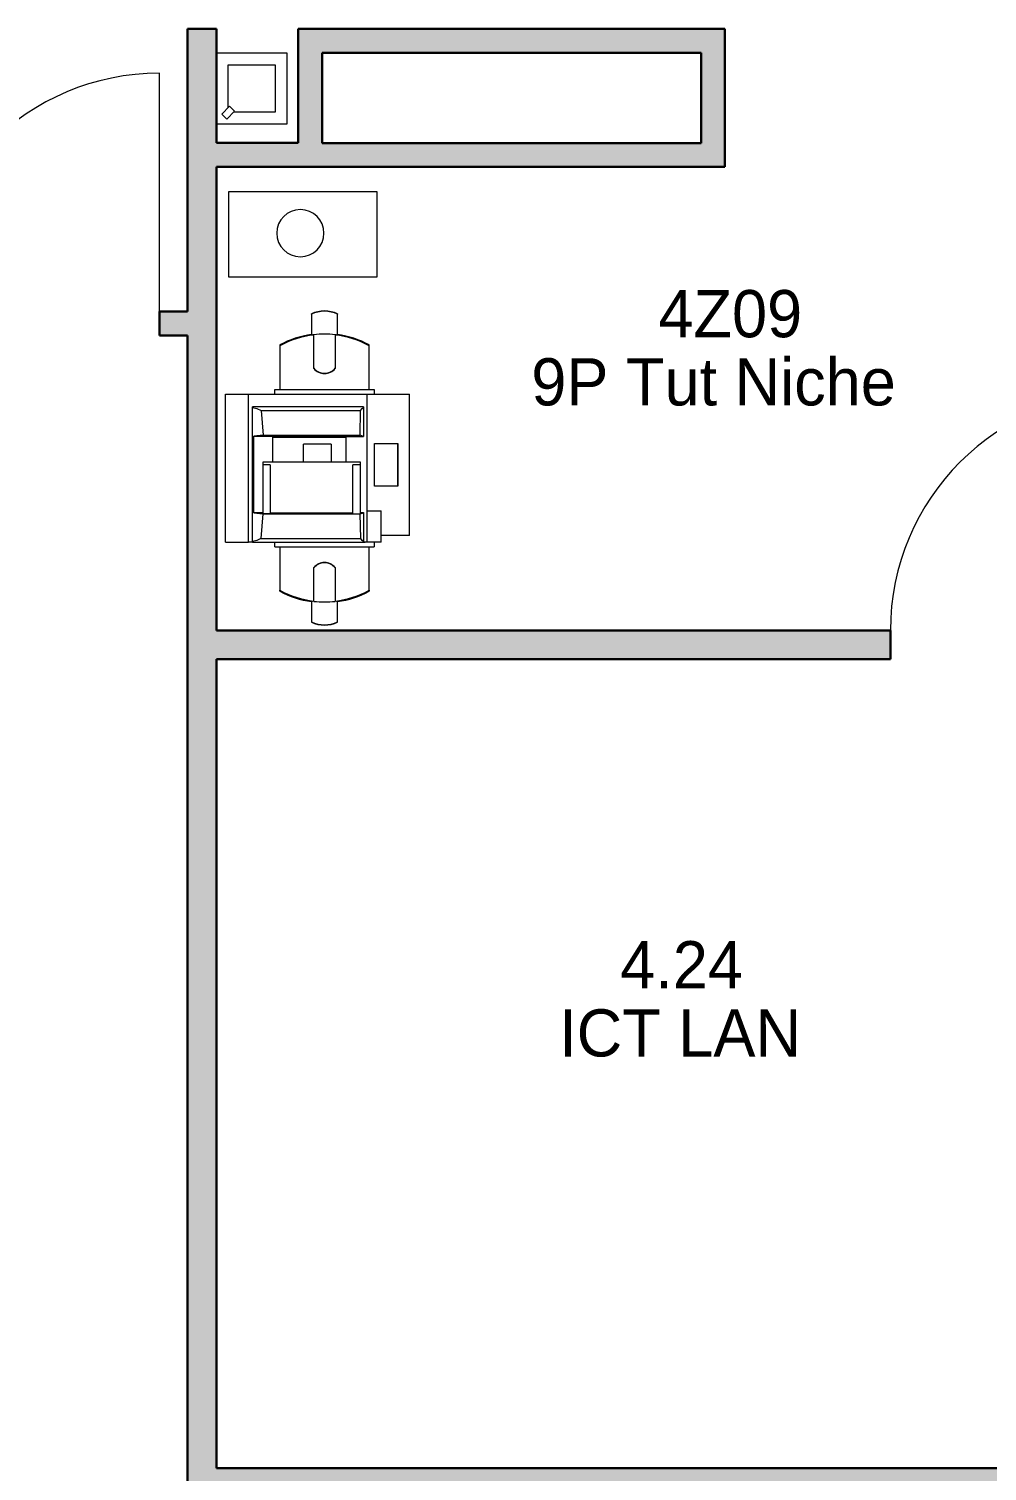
# Model space of a CAD drawing. Header units: millimetres. Extents: x 79795 to 317870, y -36033 to 97293.
# Drawn here: x 216036 to 220099, y 20794 to 26907 of the extents above; entities that cross this region are included whole.
import ezdxf

# ---------------------------------------------------------------- set-up
doc = ezdxf.new("R2010")
doc.units = ezdxf.units.MM
doc.header["$MEASUREMENT"] = 0
for name, color, linetype, lineweight in [('A-AREA-IDEN', 7, 'CONTINUOUS', 9), ('CSM-STL-XX-ZZ-M3-A-XXXX-00001_detached _19_04_21__rvt-1-Level 4$0$A-DOOR', 4, 'CONTINUOUS', 9), ('CSM-STL-XX-ZZ-M3-A-XXXX-00001_detached _19_04_21__rvt-1-Level 4$0$A-WALL', 7, 'CONTINUOUS', 9), ('CSM-STL-XX-ZZ-M3-A-XXXX-00001_detached _19_04_21__rvt-1-Level 4$0$A-WALL-PATT', 7, 'CONTINUOUS', 9), ('CSM-STL-XX-ZZ-M3-A-XXXX-00001_detached _19_04_21__rvt-1-Level 4$0$I-WALL', 7, 'CONTINUOUS', 9), ('CSM-STL-XX-ZZ-M3-A-XXXX-00001_detached _19_04_21__rvt-1-Level 4$0$P-SANR-FIXT', 7, 'CONTINUOUS', 9), ('I-FURN', 8, 'CONTINUOUS', 9)]:
    doc.layers.add(name, color=color, linetype=linetype, lineweight=lineweight)
doc.styles.add('Century Gothic', font='GOTHIC.TTF', dxfattribs={"height": 200})

msp = doc.modelspace()

# ---------------------------------------------------------------- hatches: boundary and pattern name
at = {"layer": 'CSM-STL-XX-ZZ-M3-A-XXXX-00001_detached _19_04_21__rvt-1-Level 4$0$A-WALL-PATT'}
for points in [[(216830.8, 15707.3), (216830.8, 26907.3), (216708.8, 26907.3), (216708.8, 15707.3), (216807.8, 15707.3)], [(218886.1, 26806.3), (218886.1, 26907.3), (217177.8, 26907.3), (217177.8, 26806.3), (217786.8, 26806.3)], [(218987.1, 26423.2), (218987.1, 26907.3), (218886.1, 26907.3), (218886.1, 26423.2)], [(217278.8, 26322.2), (217278.8, 26806.3), (217177.8, 26806.3), (217177.8, 26322.2)], [(217177.8, 26322.2), (217177.8, 26424.2), (216830.8, 26424.2), (216830.8, 26322.2)], [(218987.1, 26322.2), (218987.1, 26423.2), (217278.8, 26423.2), (217278.8, 26322.2), (217786.8, 26322.2)], [(221198.8, 20685.3), (221198.8, 20807.3), (216830.8, 20807.3), (216830.8, 20685.3), (220178.7, 20685.3)]]:
    msp.add_hatch(color=256, dxfattribs=at).paths.add_polyline_path(points, flags=0)
h = msp.add_hatch(color=256, dxfattribs=at)
h.paths.add_polyline_path([(216589.3, 25607.3), (216708.8, 25607.3), (216708.8, 25709.3), (216589.3, 25709.3)], flags=0)
h.paths.add_polyline_path([(215579.3, 25607.3), (215579.3, 25709.3), (214503.8, 25709.3), (214503.8, 25607.3), (215394.9, 25607.3)], flags=0)
h = msp.add_hatch(color=256, dxfattribs=at)
h.paths.add_polyline_path([(216830.8, 24235.3), (219688.8, 24235.3), (219688.8, 24357.3), (216830.8, 24357.3)], flags=0)
h.paths.add_polyline_path([(220698.8, 24235.3), (221953.2, 24235.3), (221953.2, 24354.7), (221399.1, 24354.7), (221399.1, 24357.3), (220698.8, 24357.3)], flags=0)

# ---------------------------------------------------------------- linework, layer by layer
at = {"layer": 'CSM-STL-XX-ZZ-M3-A-XXXX-00001_detached _19_04_21__rvt-1-Level 4$0$A-DOOR'}
msp.add_line((216589.3, 25709.3), (216589.3, 26719.3), dxfattribs=at)
for centre in [(216589.3, 25709.3), (220698.8, 24357.3)]:
    msp.add_arc(centre, 1010, 90, 180, dxfattribs=at)
at = {"layer": 'CSM-STL-XX-ZZ-M3-A-XXXX-00001_detached _19_04_21__rvt-1-Level 4$0$A-WALL', "lineweight": 30}
for p, q in [((216708.8, 26907.3), (216708.8, 25709.3)), ((216830.8, 26907.3), (216708.8, 26907.3)), ((216830.8, 26424.2), (216830.8, 26907.3)), ((216830.8, 24357.3), (216830.8, 26322.2)), ((216708.8, 25607.3), (216708.8, 15707.3)), ((219688.8, 24357.3), (216830.8, 24357.3)), ((219688.8, 24235.3), (219688.8, 24357.3)), ((216830.8, 20807.3), (216830.8, 24235.3)), ((216830.8, 24235.3), (219688.8, 24235.3)), ((221198.8, 20807.3), (216830.8, 20807.3))]:
    msp.add_line(p, q, dxfattribs=at)
at = {"layer": 'CSM-STL-XX-ZZ-M3-A-XXXX-00001_detached _19_04_21__rvt-1-Level 4$0$I-WALL', "lineweight": 30}
for p, q in [((218886.1, 26907.3), (217177.8, 26907.3)), ((217177.8, 26907.3), (217177.8, 26806.3)), ((218987.1, 26907.3), (218886.1, 26907.3)), ((218987.1, 26423.2), (218987.1, 26907.3)), ((217177.8, 26806.3), (217177.8, 26424.2)), ((217278.8, 26806.3), (218886.1, 26806.3)), ((217278.8, 26423.2), (217278.8, 26806.3)), ((218886.1, 26806.3), (218886.1, 26423.2)), ((217177.8, 26424.2), (216830.8, 26424.2)), ((218886.1, 26423.2), (217278.8, 26423.2)), ((218987.1, 26322.2), (218987.1, 26423.2)), ((216830.8, 26322.2), (217177.8, 26322.2)), ((217177.8, 26322.2), (217278.8, 26322.2)), ((217278.8, 26322.2), (218987.1, 26322.2)), ((216708.8, 25709.3), (216589.3, 25709.3)), ((216589.3, 25709.3), (216589.3, 25607.3)), ((216589.3, 25607.3), (216708.8, 25607.3))]:
    msp.add_line(p, q, dxfattribs=at)
at = {"layer": 'CSM-STL-XX-ZZ-M3-A-XXXX-00001_detached _19_04_21__rvt-1-Level 4$0$P-SANR-FIXT'}
for p, q in [((217130.8, 26804.1), (216830.8, 26804.1)), ((217130.8, 26504.1), (217130.8, 26804.1)), ((216880.8, 26573.6), (216880.8, 26754.1)), ((216880.8, 26754.1), (217080.8, 26754.1)), ((217080.8, 26754.1), (217080.8, 26554.1)), ((216853.5, 26546.3), (216886.8, 26579.5)), ((216853.5, 26546.3), (216874.9, 26525)), ((216908.1, 26558.2), (216874.9, 26525)), ((216886.8, 26579.5), (216908.1, 26558.2)), ((217080.8, 26554.1), (216904, 26554.1)), ((216830.8, 26504.1), (217130.8, 26504.1))]:
    msp.add_line(p, q, dxfattribs=at)
at = {"layer": 'I-FURN'}
for p, q in [((216882, 26216.5), (216882, 25856.3)), ((217512, 26216.5), (216882, 26216.5)), ((217512, 25856.3), (217512, 26216.5)), ((216882, 25856.3), (217512, 25856.3)), ((217234.3, 25697.8), (217234.3, 25699.3)), ((217234.3, 25697.8), (217234.3, 25609.6)), ((217344.3, 25699.3), (217344.3, 25697.8)), ((217344.3, 25609.6), (217344.3, 25697.8)), ((217099.3, 25567.4), (217099.3, 25563.8)), ((217099.3, 25563.8), (217099.3, 25379.3)), ((217244.3, 25609.6), (217244.3, 25610.8)), ((217244.3, 25467.2), (217244.3, 25609.6)), ((217334.3, 25610.8), (217334.3, 25609.6)), ((217334.3, 25609.6), (217334.3, 25467.2)), ((217479.3, 25563.8), (217479.3, 25567.4)), ((217479.3, 25379.3), (217479.3, 25563.8)), ((217079.3, 25359.3), (217079.3, 25379.3)), ((217079.3, 25379.3), (217499.3, 25379.3)), ((217499.3, 25379.3), (217499.3, 25359.3)), ((216869.7, 24732.2), (216869.7, 25359.3)), ((216869.7, 25359.3), (216967.4, 25359.3)), ((216967.4, 24732.2), (216967.4, 25359.3)), ((216967.4, 25359.3), (217469, 25359.3)), ((217469, 25359.3), (217469, 24732.2)), ((217469.1, 25359.3), (217649.2, 25359.3)), ((217649.2, 24759.3), (217649.2, 25359.3)), ((217649.4, 25359.3), (217649.9, 25359.3)), ((217649.4, 24759.3), (217649.4, 25359.3)), ((217649.9, 24759.3), (217649.9, 25359.3)), ((217454.9, 25305.1), (216983.7, 25305.1)), ((216983.7, 25302.9), (216983.7, 25305.1)), ((216983.7, 24733.8), (216983.7, 25302.9)), ((216983.7, 25302.9), (217002.8, 25297.5)), ((217002.8, 25297.5), (217021.2, 25289.1)), ((217021.2, 25289.1), (217028.7, 25184.5)), ((217021.2, 25289.1), (217442.4, 25289.1)), ((217439.9, 25184.5), (217442.4, 25289.1)), ((217442.4, 25289.1), (217448.5, 25297.5)), ((217448.5, 25297.5), (217454.9, 25302.9)), ((217454.9, 25305.1), (217454.9, 25302.9)), ((217454.9, 25302.9), (217454.9, 25179.7)), ((217028.7, 25184.5), (216990, 25180.4)), ((216990, 25180.4), (217070, 25180.4)), ((216990, 24855.8), (216990, 25180.4)), ((217028.7, 25184.5), (217439.9, 25184.5)), ((217070, 25071.8), (217070, 25180.4)), ((217070, 25178.9), (217454.9, 25178.9)), ((217070, 25176.6), (217379.9, 25176.6)), ((217200.6, 25071.8), (217200.6, 25146.9)), ((217317.7, 25146.9), (217200.6, 25146.9)), ((217317.7, 25146.9), (217317.7, 25071.8)), ((217379.9, 25176.6), (217379.9, 25071.8)), ((217454.9, 25179.7), (217439.9, 25184.5)), ((217454.9, 25179.7), (217454.9, 25178.9)), ((217501.3, 24969.3), (217501.3, 25149.3)), ((217501.3, 25149.3), (217600.3, 25149.3)), ((217599.7, 24969.3), (217599.7, 25149.3)), ((217600.3, 25149.3), (217600.3, 24969.3)), ((217028.9, 25059.3), (217028.9, 25071.8)), ((217028.9, 25071.8), (217439.9, 25071.8)), ((217200.6, 25071.8), (217317.7, 25071.8)), ((217439.9, 25071.8), (217439.9, 25059.3)), ((217028.9, 24851.8), (217028.9, 25059.3)), ((217058.9, 25059.3), (217028.9, 25059.3)), ((217058.9, 25059.3), (217058.9, 24851.8)), ((217410, 24851.8), (217410, 25059.3)), ((217439.9, 25059.3), (217410, 25059.3)), ((217439.9, 25059.3), (217439.9, 24851.8)), ((217600.3, 24969.3), (217501.3, 24969.3)), ((217028.9, 24855.8), (216990, 24855.8)), ((216990, 24855.8), (217027.2, 24851.8)), ((217027.2, 24851.8), (217019.7, 24747.2)), ((217027.2, 24851.8), (217440.4, 24851.8)), ((217058.9, 24851.8), (217028.9, 24851.8)), ((217410, 24854.2), (217058.9, 24854.2)), ((217410, 24851.8), (217439.9, 24851.8)), ((217439.9, 24857.5), (217454.9, 24857.5)), ((217440.4, 24851.8), (217454.9, 24856.5)), ((217442.9, 24747.2), (217440.4, 24851.8)), ((217454.9, 24857.5), (217454.9, 24856.5)), ((217454.9, 24856.5), (217454.9, 24733.8)), ((217469, 24864.8), (217529.8, 24864.8)), ((217529.8, 24732.2), (217529.8, 24864.8)), ((217649.2, 24759.3), (217529.9, 24759.3)), ((217649.9, 24759.3), (217649.4, 24759.3)), ((216869.7, 24732.2), (216967.4, 24732.2)), ((216983.7, 24732.2), (216967.4, 24732.2)), ((217002.1, 24739.1), (216983.7, 24733.8)), ((216983.7, 24731.3), (216983.7, 24733.8)), ((216983.7, 24731.3), (217454.9, 24731.3)), ((217019.7, 24747.2), (217002.1, 24739.1)), ((217019.7, 24747.2), (217442.9, 24747.2)), ((217079.3, 24712.2), (217079.3, 24731.3)), ((217079.3, 24712.2), (217499.3, 24712.2)), ((217099.3, 24712.2), (217099.3, 24527.6)), ((217448.8, 24739.1), (217442.9, 24747.2)), ((217454.9, 24733.8), (217448.8, 24739.1)), ((217454.9, 24733.8), (217454.9, 24731.3)), ((217454.9, 24732.2), (217461.2, 24732.2)), ((217469, 24732.2), (217454.9, 24732.2)), ((217529.8, 24732.2), (217469, 24732.2)), ((217479.3, 24527.6), (217479.3, 24712.2)), ((217499.3, 24732.2), (217499.3, 24712.2)), ((217244.3, 24481.9), (217244.3, 24624.2)), ((217334.3, 24624.2), (217334.3, 24481.9)), ((217099.3, 24524), (217099.3, 24527.6)), ((217479.3, 24527.6), (217479.3, 24524)), ((217234.3, 24481.9), (217234.3, 24393.7)), ((217244.3, 24480.6), (217244.3, 24481.9)), ((217334.3, 24481.9), (217334.3, 24480.6)), ((217344.3, 24393.7), (217344.3, 24481.9)), ((217234.3, 24393.7), (217234.3, 24392.1)), ((217344.3, 24392.1), (217344.3, 24393.7))]:
    msp.add_line(p, q, dxfattribs=at)
for start, end in [(90, 270), (270, 90)]:
    msp.add_arc((217187, 26041.3), 100, start, end, dxfattribs=at)
for centre, major_axis, start_param, end_param in [((217289.3, 25589.8), (-126.1, 0), 4.260873, 5.163905), ((217289.3, 25588.2), (-126.1, 0), 4.260873, 5.163905), ((217289.3, 25242.9), (-386, 0), 4.855577, 5.227036), ((217289.3, 25239.3), (-386, 0), 4.829235, 5.227036), ((217289.3, 25240.5), (-386, 0), 4.829235, 4.855363), ((217289.3, 25240.5), (-386, 0), 4.595543, 4.829235), ((217289.3, 25240.5), (-386, 0), 4.712389, 4.829235), ((217289.3, 25240.5), (-386, 0), 4.595543, 4.712389), ((217289.3, 25240.5), (-386, 0), 4.569415, 4.595543), ((217289.3, 25239.3), (-386, 0), 4.197742, 4.595543), ((217289.3, 25242.9), (-386, 0), 4.197742, 4.569201), ((217289.3, 25503.3), (-57.7, 0), 0.675679, 2.465914), ((217289.3, 25502.1), (-57.7, 0), 0.675679, 2.465914), ((217289.3, 24589.4), (-57.7, 0), 3.817271, 5.607507), ((217289.3, 24588.1), (-57.7, 0), 3.817271, 5.607507), ((217289.3, 24852.2), (-386, 0), 1.056149, 1.45395), ((217289.3, 24848.6), (-386, 0), 1.056149, 1.427608), ((217289.3, 24852.2), (-386, 0), 1.687642, 2.085444), ((217289.3, 24848.6), (-386, 0), 1.713985, 2.085444), ((217289.3, 24850.9), (-386, 0), 1.427823, 1.440308), ((217289.3, 24850.9), (-386, 0), 1.453818, 1.687775), ((217289.3, 24850.9), (-386, 0), 1.45395, 1.687642), ((217289.3, 24850.9), (-386, 0), 1.702226, 1.71377), ((217289.3, 24503.2), (-126.1, 0), 1.11928, 2.022312), ((217289.3, 24501.7), (-126.1, 0), 1.11928, 2.022312)]:
    msp.add_ellipse(centre, major_axis=major_axis, ratio=0.965926, start_param=start_param, end_param=end_param, dxfattribs=at)

# ---------------------------------------------------------------- texts
at = {"layer": 'A-AREA-IDEN', "style": 'Century Gothic'}
for s, p in [('4Z09', (218705.2, 25600.1)), ('9P Tut Niche', (218166.2, 25311.1)), ('4.24', (218543.3, 22840.5)), ('ICT LAN', (218284.4, 22551.5))]:
    msp.add_text(s, height=200, dxfattribs=at).set_placement(p)

doc.saveas('drawing.dxf')
